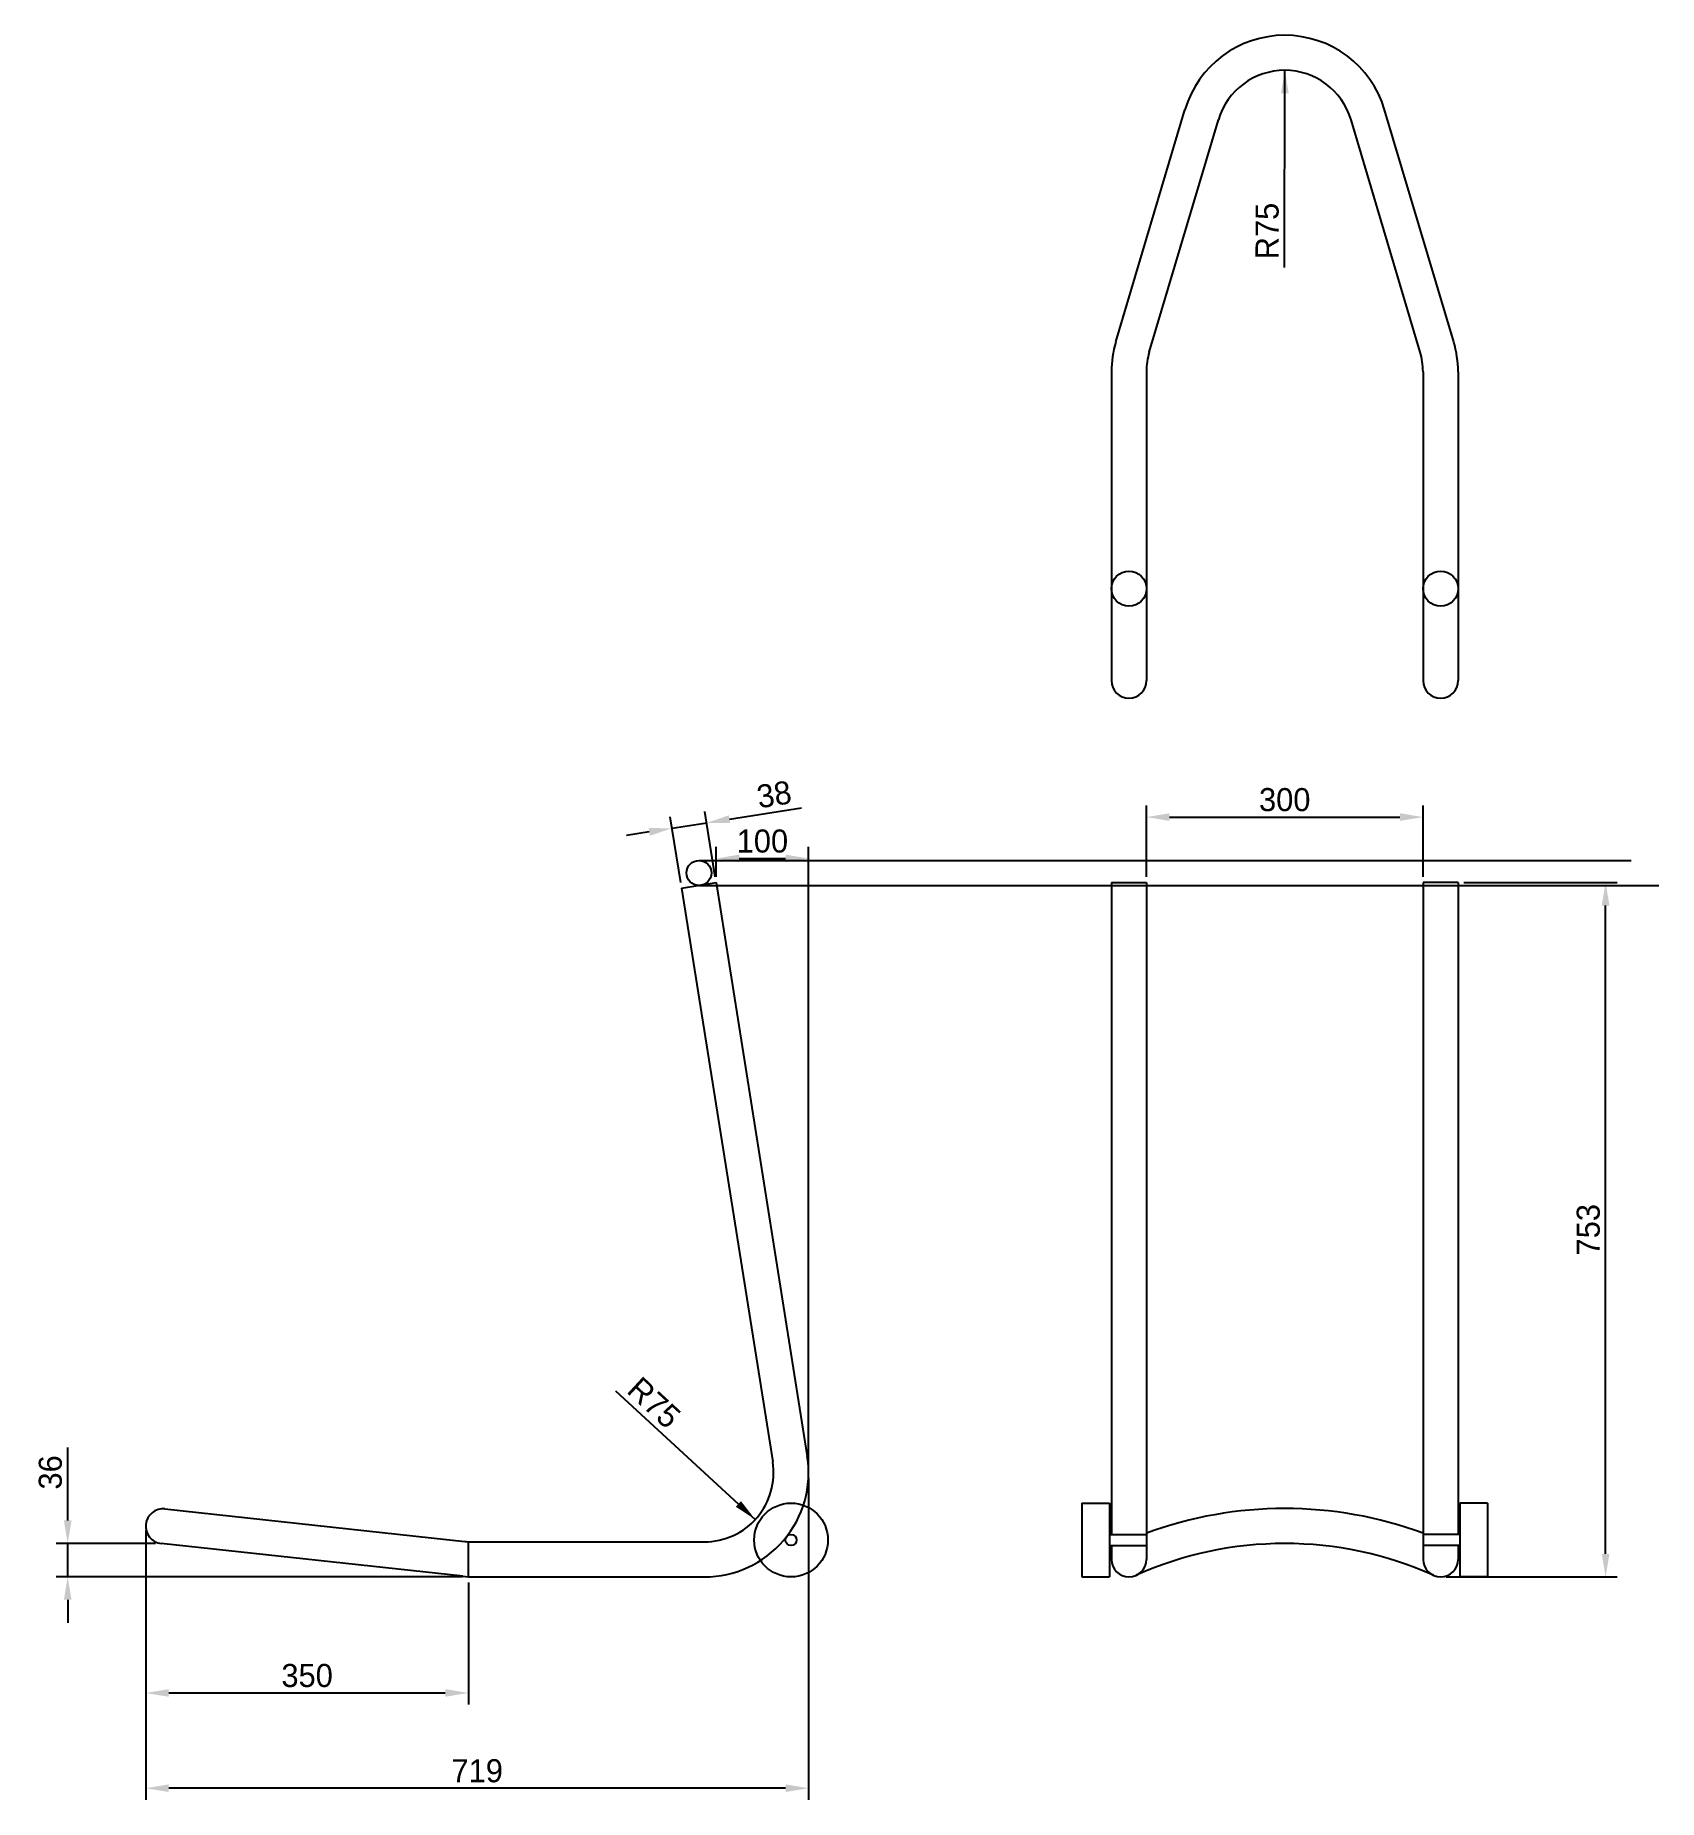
# Model space of a CAD drawing. Extents: x -320 to 1441, y 258 to 2172.
import ezdxf

# ---------------------------------------------------------------- set-up
doc = ezdxf.new("R2010")
doc.units = 0
doc.layers.get('0').update_dxf_attribs({"linetype": 'CONTINUOUS'})
doc.layers.get('DEFPOINTS').update_dxf_attribs({"linetype": 'CONTINUOUS'})
for name, color, linetype in [('DIMS', 2, 'CONTINUOUS'), ('TOPBRACKET', 5, 'CONTINUOUS'), ('WHEELS', 3, 'CONTINUOUS')]:
    doc.layers.add(name, color=color, linetype=linetype)
doc.dimstyles.get("Standard").update_dxf_attribs({"dimtxt": 0.18, "dimasz": 0.18, "dimexe": 0.18, "dimexo": 0.0625, "dimgap": 0.09, "dimtad": 0, "dimtih": 1, "dimtoh": 1, "dimdec": 4, "dimzin": 0, "dimtxsty": 'STANDARD', "dimcen": 0.09, "dimazin": 3, "dimtfac": 1, "dimtdec": 4, "dimtofl": 0, "dimtmove": 0, "dimatfit": 3, "dimtolj": 1, "dimtzin": 0})

# ---------------------------------------------------------------- blocks, each defined once
blk = doc.blocks.new('*D0')
at = {"color": 0, "linetype": 'BYBLOCK'}
for p, q in [((885.4, 1259.2), (885.4, 1336.5)), ((910.4, 1324), (1160.4, 1324)), ((1185.4, 1259.2), (1185.4, 1336.5))]:
    blk.add_line(p, q, dxfattribs=at)
for points in [[(910.4, 1328.2), (910.4, 1319.9), (885.4, 1324)], [(1160.4, 1328.2), (1160.4, 1319.9), (1185.4, 1324)]]:
    blk.add_solid(points, dxfattribs=at)
at = {"layer": 'DEFPOINTS', "color": 0, "linetype": 'BYBLOCK'}
for p in [(1185.4, 1324), (885.4, 1253), (1185.4, 1253)]:
    blk.add_point(p, dxfattribs=at)
at = {"color": 0, "linetype": 'BYBLOCK', "insert": (1035.4, 1342.8), "char_height": 25, "attachment_point": 5}
blk.add_mtext('\\A1;300', dxfattribs=at)
blk = doc.blocks.new('*D1')
at = {"color": 0, "linetype": 'BYBLOCK'}
for p, q in [((1229.6, 1253), (1395.9, 1253)), ((1383.4, 525), (1383.4, 1228)), ((1210.6, 500), (1395.9, 500))]:
    blk.add_line(p, q, dxfattribs=at)
for points in [[(1379.2, 1228), (1387.6, 1228), (1383.4, 1253)], [(1379.2, 525), (1387.6, 525), (1383.4, 500)]]:
    blk.add_solid(points, dxfattribs=at)
at = {"layer": 'DEFPOINTS', "color": 0, "linetype": 'BYBLOCK'}
for p in [(1223.4, 1253), (1383.4, 1253), (1204.4, 500)]:
    blk.add_point(p, dxfattribs=at)
at = {"color": 0, "linetype": 'BYBLOCK', "insert": (1364.7, 876.5), "char_height": 25, "attachment_point": 5, "rotation": 90}
blk.add_mtext('\\A1;753', dxfattribs=at)
blk = doc.blocks.new('*D2')
at = {"color": 0, "linetype": 'BYBLOCK'}
for p, q in [((380.3, 1253.2), (369, 1324.2)), ((417.8, 1259.2), (406.5, 1330.2)), ((433.2, 1321.8), (511.3, 1334.2)), ((346.2, 1308), (321.6, 1304)), ((370.9, 1311.9), (408.5, 1317.8))]:
    blk.add_line(p, q, dxfattribs=at)
for points in [[(432.5, 1325.9), (433.8, 1317.6), (408.5, 1317.8)], [(345.6, 1312.1), (346.9, 1303.8), (370.9, 1311.9)]]:
    blk.add_solid(points, dxfattribs=at)
at = {"layer": 'DEFPOINTS', "color": 0, "linetype": 'BYBLOCK'}
for p in [(408.5, 1317.8), (381.2, 1247), (418.8, 1253)]:
    blk.add_point(p, dxfattribs=at)
at = {"color": 0, "linetype": 'BYBLOCK', "insert": (481.6, 1348.5), "char_height": 25, "attachment_point": 5, "rotation": 9.0271}
blk.add_mtext('\\A1;38', dxfattribs=at)
blk = doc.blocks.new('*D3')
at = {"color": 0, "linetype": 'BYBLOCK'}
for p, q in [((418.8, 1259.2), (418.8, 1291.6)), ((519, 619.2), (519, 1291.6)), ((443.8, 1279.1), (494, 1279.1))]:
    blk.add_line(p, q, dxfattribs=at)
for points in [[(443.8, 1283.3), (443.8, 1275), (418.8, 1279.1)], [(494, 1283.3), (494, 1275), (519, 1279.1)]]:
    blk.add_solid(points, dxfattribs=at)
at = {"layer": 'DEFPOINTS', "color": 0, "linetype": 'BYBLOCK'}
for p in [(519, 1279.1), (418.8, 1253), (519, 613)]:
    blk.add_point(p, dxfattribs=at)
at = {"color": 0, "linetype": 'BYBLOCK', "insert": (468.9, 1297.9), "char_height": 25, "attachment_point": 5}
blk.add_mtext('\\A1;100', dxfattribs=at)
blk = doc.blocks.new('*D4')
at = {"color": 0, "linetype": 'BYBLOCK'}
for p, q in [((519, 606.8), (519, 258.3)), ((-199.9, 550.7), (-199.9, 258.3)), ((494, 270.8), (-174.9, 270.8))]:
    blk.add_line(p, q, dxfattribs=at)
for points in [[(-174.9, 275), (-174.9, 266.7), (-199.9, 270.8)], [(494, 275), (494, 266.7), (519, 270.8)]]:
    blk.add_solid(points, dxfattribs=at)
at = {"layer": 'DEFPOINTS', "color": 0, "linetype": 'BYBLOCK'}
for p in [(519, 613), (-199.9, 557), (-199.9, 270.8)]:
    blk.add_point(p, dxfattribs=at)
at = {"color": 0, "linetype": 'BYBLOCK', "insert": (159.6, 289.6), "char_height": 25, "attachment_point": 5}
blk.add_mtext('\\A1;719', dxfattribs=at)
blk = doc.blocks.new('*D5')
at = {"color": 0, "linetype": 'BYBLOCK'}
for p, q in [((-199.9, 550.7), (-199.9, 361.6)), ((150, 493.8), (150, 361.6)), ((-174.9, 374.1), (125, 374.1))]:
    blk.add_line(p, q, dxfattribs=at)
for points in [[(-174.9, 378.3), (-174.9, 370), (-199.9, 374.1)], [(125, 378.3), (125, 370), (150, 374.1)]]:
    blk.add_solid(points, dxfattribs=at)
at = {"layer": 'DEFPOINTS', "color": 0, "linetype": 'BYBLOCK'}
for p in [(-199.9, 557), (150, 500), (150, 374.1)]:
    blk.add_point(p, dxfattribs=at)
at = {"color": 0, "linetype": 'BYBLOCK', "insert": (-24.9, 392.9), "char_height": 25, "attachment_point": 5}
blk.add_mtext('\\A1;350', dxfattribs=at)
blk = doc.blocks.new('*D6')
at = {"color": 0, "linetype": 'BYBLOCK'}
for p, q in [((-284.6, 561.2), (-284.6, 640.3)), ((-189.4, 536.2), (-297.1, 536.2)), ((-284.6, 500.2), (-284.6, 536.2)), ((143.8, 500.2), (-297.1, 500.2)), ((-284.6, 475.2), (-284.6, 450.2))]:
    blk.add_line(p, q, dxfattribs=at)
for points in [[(-288.7, 561.2), (-280.4, 561.2), (-284.6, 536.2)], [(-288.7, 475.2), (-280.4, 475.2), (-284.6, 500.2)]]:
    blk.add_solid(points, dxfattribs=at)
at = {"layer": 'DEFPOINTS', "color": 0, "linetype": 'BYBLOCK'}
for p in [(-284.6, 536.2), (-183.1, 536.2), (150, 500.2)]:
    blk.add_point(p, dxfattribs=at)
at = {"color": 0, "linetype": 'BYBLOCK', "insert": (-303.3, 613.3), "char_height": 25, "attachment_point": 5, "rotation": 90}
blk.add_mtext('\\A1;36', dxfattribs=at)
blk = doc.blocks.new('*D7')
at = {"color": 0, "linetype": 'BYBLOCK'}
blk.add_line((309.6, 701.9), (461.2, 562.2), dxfattribs=at)
blk.add_solid([(445.6, 582.2), (440, 576.1), (461.2, 562.2)], dxfattribs=at)
at = {"layer": 'DEFPOINTS', "color": 0, "linetype": 'BYBLOCK'}
for p in [(406, 613), (461.2, 562.2)]:
    blk.add_point(p, dxfattribs=at)
at = {"color": 0, "linetype": 'BYBLOCK', "insert": (351.4, 688.9), "char_height": 25, "attachment_point": 5, "rotation": 317.3403}
blk.add_mtext('\\A1;R75', dxfattribs=at)
blk = doc.blocks.new('*D8')
at = {"color": 0, "linetype": 'BYBLOCK'}
blk.add_line((1035.1, 1920), (1035.5, 2133.9), dxfattribs=at)
blk.add_solid([(1031.3, 2108.9), (1039.7, 2108.9), (1035.5, 2133.9)], dxfattribs=at)
at = {"layer": 'DEFPOINTS', "color": 0, "linetype": 'BYBLOCK'}
for p in [(1035.5, 2133.9), (1035.4, 2058.9)]:
    blk.add_point(p, dxfattribs=at)
at = {"color": 0, "linetype": 'BYBLOCK', "insert": (1016.4, 1959.6), "char_height": 25, "attachment_point": 5, "rotation": 89.8751}
blk.add_mtext('\\A1;R75', dxfattribs=at)

msp = doc.modelspace()

# ---------------------------------------------------------------- linework, layer by layer
for p, q in [((852.1, 1839.3), (927.1, 2091.1)), ((1218.7, 1839.3), (1143.7, 2091.1)), ((888.5, 1828.4), (963.5, 2080.3)), ((1182.3, 1828.4), (1107.3, 2080.3)), ((847.4, 1807), (847.4, 1472)), ((885.4, 1807), (885.4, 1472)), ((1185.4, 1807), (1185.4, 1472)), ((1223.4, 1807), (1223.4, 1472)), ((381.2, 1247), (418.8, 1253)), ((381.2, 1247), (480.1, 624.8)), ((418.8, 1253), (517.6, 630.7)), ((847.4, 1253), (885.4, 1253)), ((847.4, 1253), (847.4, 546)), ((885.4, 1253), (885.4, 519)), ((1185.4, 1253), (1185.4, 519)), ((1223.4, 1253), (1185.4, 1253)), ((1223.4, 1253), (1223.4, 546)), ((-179.1, 573.7), (146, 538.4)), ((143.9, 500.7), (-183.1, 536.2)), ((150, 500), (150, 538)), ((154.1, 538), (406, 538)), ((1223.4, 534), (1223.4, 519)), ((156.1, 500), (406, 500))]:
    msp.add_line(p, q)
for centre in [(866.4, 1571.8), (1204.4, 1571.8)]:
    msp.add_circle(centre, 19)
for centre, radius, start, end in [((1035.4, 2058.9), 113, 16.5816, 163.4184), ((1035.4, 2058.9), 75, 16.5816, 163.4184), ((960.4, 1807), 113, 163.4184, 180), ((1110.4, 1807), 113, 0, 16.5816), ((960.4, 1807), 75, 163.4184, 180), ((1110.4, 1807), 75, 0, 16.5816), ((866.4, 1472), 19, 180, 0), ((1204.4, 1472), 19, 180, 0), ((406, 613), 113, 270, 9.0271), ((406, 613), 75, 270, 9.0271), ((1035.4, 142.3), 431.9, 69.6774, 110.3226), ((-181.1, 554.9), 18.9, 83.8036, 263.8036), ((154.1, 613), 75, 263.8036, 270), ((1035.4, 142.3), 393.9, 65.8388, 114.1612), ((866.4, 519), 19, 180, 0), ((1204.4, 519), 19, 180, 0), ((156.1, 613), 113, 263.8036, 270)]:
    msp.add_arc(centre, radius, start, end)
at = {"layer": 'TOPBRACKET'}
for p, q in [((400, 1277), (1411, 1277)), ((400, 1250), (1441, 1250))]:
    msp.add_line(p, q, dxfattribs=at)
msp.add_circle((400, 1263.5), 13.5, dxfattribs=at)
at = {"layer": 'WHEELS'}
for p, q in [((815.4, 580), (845.4, 580)), ((815.4, 580), (815.4, 500)), ((845.4, 580), (845.4, 500)), ((1225.4, 580), (1225.4, 500)), ((1255.4, 580), (1225.4, 580)), ((1255.4, 580), (1255.4, 500)), ((845.4, 546), (885.4, 546)), ((1225.4, 546), (1185.4, 546)), ((845.4, 534), (885.4, 534)), ((847.4, 534), (847.4, 519)), ((1225.4, 534), (1185.4, 534)), ((815.4, 500), (845.4, 500)), ((1255.4, 500), (1225.4, 500))]:
    msp.add_line(p, q, dxfattribs=at)
for radius in [40, 6]:
    msp.add_circle((500, 540), radius, dxfattribs=at)

# ---------------------------------------------------------------- dimensions: what is measured, and where the dimension line sits
at = {"layer": 'DIMS'}
for center, mpoint, picture, middle in [((1035.4, 2058.9), (1035.5, 2133.9), '*D8', (1035.2, 1959.6)), ((406, 613), (461.2, 562.2), '*D7', (338.7, 675.1))]:
    dim = msp.add_radius_dim(center=center, mpoint=mpoint, dimstyle='STANDARD', override={"dimscale": 10, "dimtxt": 2.5, "dimasz": 2.5, "dimexe": 1.25, "dimexo": 0.625, "dimgap": 0.625, "dimtad": 1, "dimtih": 0, "dimtoh": 0, "dimdec": 0, "dimcen": 2.5, "dimtdec": 0, "dimtofl": 1}, dxfattribs=at)
    dim.commit()
    dim.dimension.update_dxf_attribs({"geometry": picture, "text_midpoint": middle, "dimtype": 164})
dim = msp.add_aligned_dim(p1=(381.2, 1247), p2=(418.8, 1253), distance=65.7, dimstyle='STANDARD', override={"dimscale": 10, "dimtxt": 2.5, "dimasz": 2.5, "dimexe": 1.25, "dimexo": 0.625, "dimgap": 0.625, "dimtad": 1, "dimtih": 0, "dimtoh": 0, "dimdec": 0, "dimcen": 2.5, "dimtdec": 0, "dimtofl": 1}, dxfattribs=at)
dim.commit()
dim.dimension.update_dxf_attribs({"geometry": '*D2', "text_midpoint": (481.6, 1348.5)})
for base, p1, p2, picture, middle in [((1185.4, 1324), (885.4, 1253), (1185.4, 1253), '*D0', (1035.4, 1342.8)), ((519, 1279.1), (418.8, 1253), (519, 613), '*D3', (468.9, 1297.9)), ((-199.9, 270.8), (519, 613), (-199.9, 557), '*D4', (159.6, 289.6)), ((150, 374.1), (-199.9, 557), (150, 500), '*D5', (-24.9, 392.9))]:
    dim = msp.add_linear_dim(base=base, p1=p1, p2=p2, dimstyle='STANDARD', override={"dimscale": 10, "dimtxt": 2.5, "dimasz": 2.5, "dimexe": 1.25, "dimexo": 0.625, "dimgap": 0.625, "dimtad": 1, "dimtih": 0, "dimtoh": 0, "dimdec": 0, "dimcen": 2.5, "dimtdec": 0, "dimtofl": 1}, dxfattribs=at)
    dim.commit()
    dim.dimension.update_dxf_attribs({"geometry": picture, "text_midpoint": middle})
for base, p1, p2, picture, middle in [((1383.4, 1253), (1204.4, 500), (1223.4, 1253), '*D1', (1364.7, 876.5)), ((-284.6, 536.2), (150, 500.2), (-183.1, 536.2), '*D6', (-303.3, 613.3))]:
    dim = msp.add_linear_dim(base=base, p1=p1, p2=p2, angle=90, dimstyle='STANDARD', override={"dimscale": 10, "dimtxt": 2.5, "dimasz": 2.5, "dimexe": 1.25, "dimexo": 0.625, "dimgap": 0.625, "dimtad": 1, "dimtih": 0, "dimtoh": 0, "dimdec": 0, "dimcen": 2.5, "dimtdec": 0, "dimtofl": 1}, dxfattribs=at)
    dim.commit()
    dim.dimension.update_dxf_attribs({"geometry": picture, "text_midpoint": middle})

doc.saveas('drawing.dxf')
